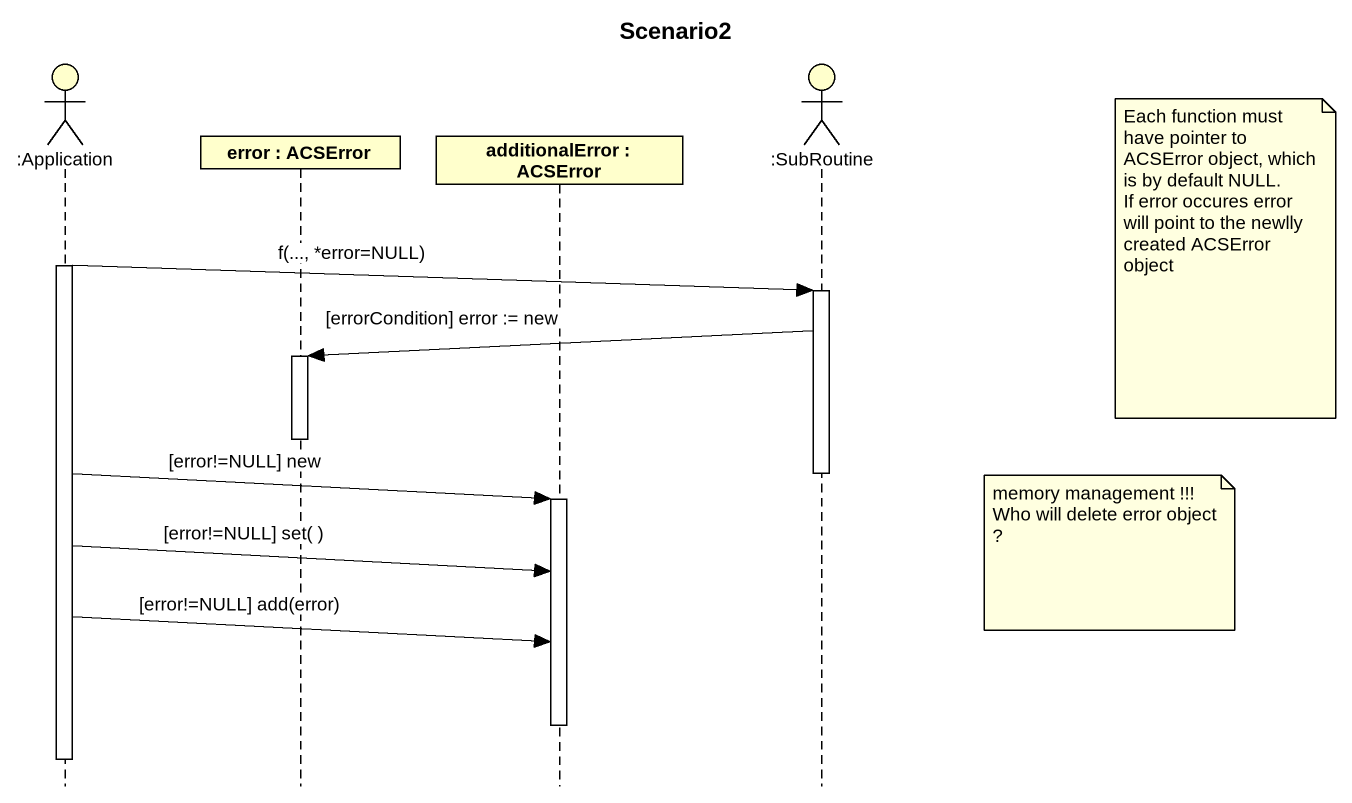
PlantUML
@startuml
title Scenario2
hide footbox
actor ":Application" as Application #FFFFCC
participant "error : ACSError" as error #FFFFCC
participant "additionalError : ACSError" as additionalError #FFFFCC
actor ":SubRoutine" as SubRoutine #FFFFCC

note right of SubRoutine
  Each function must have pointer to ACSError object, which is by default NULL.
  If error occures error will point to the newlly created ACSError object
end note
activate Application
Application -> SubRoutine : f(..., *error=NULL)
activate SubRoutine
SubRoutine -> error : [errorCondition] error := new
activate error
deactivate error
Application -> additionalError : [error!=NULL] new
deactivate SubRoutine
activate additionalError
Application -> additionalError : [error!=NULL] set( )
note right of SubRoutine
  memory management !!!
  Who will delete error object ?
end note
Application -> additionalError : [error!=NULL] add(error)
deactivate additionalError
deactivate Application
@enduml
